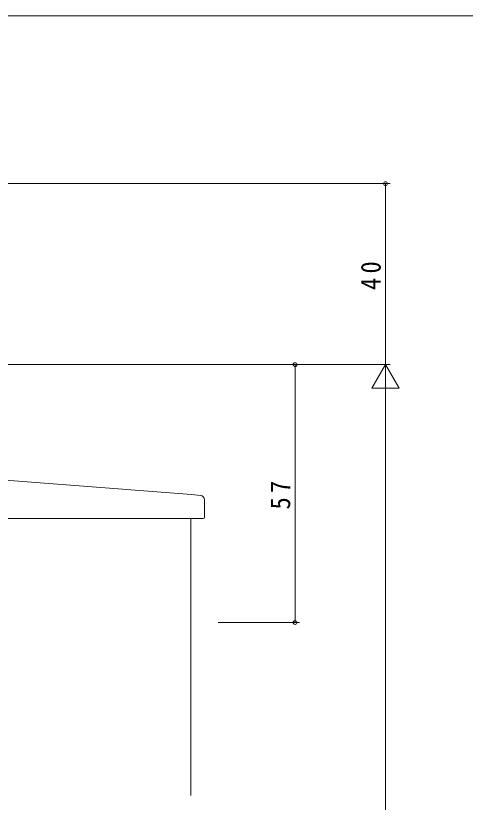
# Model space of a CAD drawing. Units: millimetres on the paper. Extents: x -420 to 373, y -297 to 267.
# Drawn here: x -227.3 to -127.9, y 90.5 to 264.4 of the extents above; entities that cross this region are included whole.
import ezdxf

# ---------------------------------------------------------------- set-up
doc = ezdxf.new("R2010")
doc.units = ezdxf.units.MM
for name, color, linetype, lineweight in [('0-1_YKK_ZWAK', 7, 'Continuous', 9), ('0-4_YKK_12', 2, 'Continuous', 9), ('0-5_YKK_13', 4, 'Continuous', 9), ('0-7_YKK_D', 6, 'Continuous', 9)]:
    doc.layers.add(name, color=color, linetype=linetype, lineweight=lineweight)
doc.styles.add('ＭＳ ゴシック', font='')
doc.styles.get('ＭＳ ゴシック').set_extended_font_data('MS Gothic')

msp = doc.modelspace()

# ---------------------------------------------------------------- linework, layer by layer
at = {"layer": '0-1_YKK_ZWAK'}
msp.add_line((352.3, 264.4), (-417.7, 264.4), dxfattribs=at)
at = {"layer": '0-4_YKK_12'}
msp.add_line((-188.561, 153.279), (-188.561, 92.028), dxfattribs=at)
at = {"layer": '0-5_YKK_13'}
for p, q in [((-185.563, 153.578), (-185.563, 157.362)), ((-248.063, 153.279), (-188.563, 153.279)), ((-185.863, 153.279), (-188.563, 153.279))]:
    msp.add_line(p, q, dxfattribs=at)
msp.add_lwpolyline([(-186.476, 158.358), (-188.476, 158.533), (-243.938, 162.861)], dxfattribs=at)
for centre, radius, start, end in [((-186.563, 157.362), 1, 0, 85), ((-185.863, 153.578), 0.3, 270, 0)]:
    msp.add_arc(centre, radius, start, end, dxfattribs=at)
at = {"layer": '0-7_YKK_D'}
for p, q in [((-237.261, 227.279), (-144.563, 227.279)), ((-145.563, 187.278), (-145.563, 227.279)), ((-237.261, 187.278), (-144.563, 187.278)), ((-225.361, 187.278), (-144.563, 187.278)), ((-182.563, 187.278), (-164.563, 187.278)), ((-165.563, 130.278), (-165.563, 187.278)), ((-145.563, 187.278), (-148.563, 182.082)), ((-145.563, 187.278), (-145.563, 176.886)), ((-145.563, 187.278), (-142.563, 182.082)), ((-148.563, 182.082), (-142.563, 182.082)), ((-145.563, 181.278), (-145.563, -156.722)), ((-182.563, 130.278), (-164.563, 130.278))]:
    msp.add_line(p, q, dxfattribs=at)
for centre in [(-145.563, 227.279), (-165.563, 187.278), (-165.563, 130.278)]:
    msp.add_circle(centre, 0.425, dxfattribs=at)

# ---------------------------------------------------------------- texts
at = {"layer": '0-7_YKK_D', "color": 3, "char_height": 4.399, "attachment_point": 7, "rotation": 90, "style": 'ＭＳ ゴシック'}
for s, insert in [('\\T1.36;\\W0.9;40', (-146.563, 203.759)), ('\\T1.36;\\W0.9;57', (-166.563, 155.258))]:
    msp.add_mtext(s, dxfattribs=dict(at, insert=insert))

doc.saveas('drawing.dxf')
